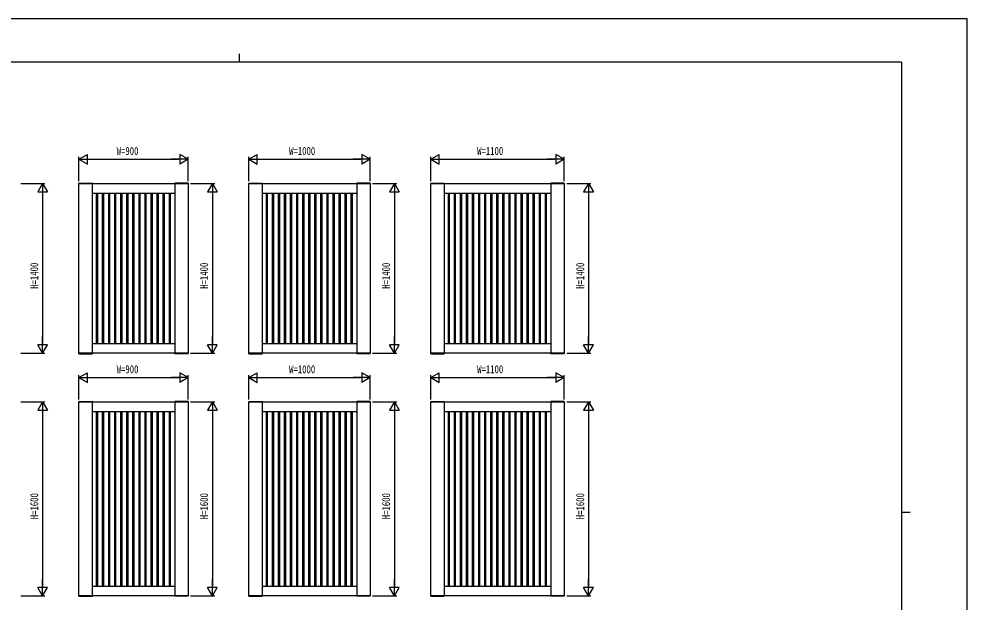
# Model space of a CAD drawing. Units: millimetres on the paper. Extents: x -297 to 297, y -210 to 210.
# Drawn here: x -93.7 to 297, y -30.4 to 210 of the extents above; entities that cross this region are included whole.
import ezdxf
from ezdxf.enums import TextEntityAlignment as Align

# ---------------------------------------------------------------- set-up
doc = ezdxf.new("R2010")
doc.units = ezdxf.units.MM
for name, color, linetype in [('0-2_YKK_A1', 4, 'Continuous'), ('0-3_YKK_D', 6, 'Continuous'), ('0-4_YKK_ZWAK', 7, 'Continuous')]:
    doc.layers.add(name, color=color, linetype=linetype)
doc.styles.add('ＭＳ ゴシック', font='')
doc.styles.get('ＭＳ ゴシック').set_extended_font_data('MS Gothic')

msp = doc.modelspace()

# ---------------------------------------------------------------- linework, layer by layer
at = {"layer": '0-2_YKK_A1'}
for p, q in [((-69.017, 142.278), (-69.024, 142.15)), ((-69.024, 142.15), (-63.474, 142.15)), ((-68.967, 142.325), (-63.53, 142.325)), ((-63.499, 142.15), (-63.499, 72.15)), ((-63.48, 142.278), (-63.474, 142.15)), ((-29.517, 142.278), (-29.524, 142.15)), ((-23.974, 142.15), (-29.524, 142.15)), ((-29.499, 142.15), (-29.499, 72.15)), ((-24.03, 142.325), (-29.467, 142.325)), ((-23.98, 142.278), (-23.974, 142.15)), ((0.983, 142.278), (0.976, 142.15)), ((0.976, 142.15), (6.526, 142.15)), ((1.033, 142.325), (6.47, 142.325)), ((6.501, 142.15), (6.501, 72.15)), ((6.52, 142.278), (6.526, 142.15)), ((45.483, 142.278), (45.476, 142.15)), ((51.026, 142.15), (45.476, 142.15)), ((45.501, 142.15), (45.501, 72.15)), ((50.97, 142.325), (45.533, 142.325)), ((51.02, 142.278), (51.026, 142.15)), ((75.983, 142.278), (75.976, 142.15)), ((75.976, 142.15), (81.526, 142.15)), ((76.033, 142.325), (81.47, 142.325)), ((81.501, 142.15), (81.501, 72.15)), ((81.52, 142.278), (81.526, 142.15)), ((125.483, 142.278), (125.476, 142.15)), ((131.026, 142.15), (125.476, 142.15)), ((125.501, 142.15), (125.501, 72.15)), ((130.97, 142.325), (125.533, 142.325)), ((131.02, 142.278), (131.026, 142.15)), ((-63.499, 138.15), (-29.499, 138.15)), ((-61.749, 76.15), (-61.749, 138.15)), ((-61.249, 76.15), (-61.249, 138.15)), ((-59.249, 76.15), (-59.249, 138.15)), ((-58.749, 76.15), (-58.749, 138.15)), ((-56.749, 76.15), (-56.749, 138.15)), ((-56.249, 76.15), (-56.249, 138.15)), ((-54.249, 76.15), (-54.249, 138.15)), ((-53.749, 76.15), (-53.749, 138.15)), ((-51.749, 76.15), (-51.749, 138.15)), ((-51.249, 76.15), (-51.249, 138.15)), ((-49.249, 76.15), (-49.249, 138.15)), ((-48.749, 76.15), (-48.749, 138.15)), ((-46.749, 76.15), (-46.749, 138.15)), ((-46.249, 76.15), (-46.249, 138.15)), ((-44.249, 76.15), (-44.249, 138.15)), ((-43.749, 76.15), (-43.749, 138.15)), ((-41.749, 76.15), (-41.749, 138.15)), ((-41.249, 76.15), (-41.249, 138.15)), ((-39.249, 76.15), (-39.249, 138.15)), ((-38.749, 76.15), (-38.749, 138.15)), ((-36.749, 76.15), (-36.749, 138.15)), ((-36.249, 76.15), (-36.249, 138.15)), ((-34.249, 76.15), (-34.249, 138.15)), ((-33.749, 76.15), (-33.749, 138.15)), ((-31.749, 76.15), (-31.749, 138.15)), ((-31.249, 76.15), (-31.249, 138.15)), ((6.501, 138.15), (45.501, 138.15)), ((8.251, 76.15), (8.251, 138.15)), ((8.751, 76.15), (8.751, 138.15)), ((10.751, 76.15), (10.751, 138.15)), ((11.251, 76.15), (11.251, 138.15)), ((13.251, 76.15), (13.251, 138.15)), ((13.751, 76.15), (13.751, 138.15)), ((15.751, 76.15), (15.751, 138.15)), ((16.251, 76.15), (16.251, 138.15)), ((18.251, 76.15), (18.251, 138.15)), ((18.751, 76.15), (18.751, 138.15)), ((20.751, 76.15), (20.751, 138.15)), ((21.251, 76.15), (21.251, 138.15)), ((23.251, 76.15), (23.251, 138.15)), ((23.751, 76.15), (23.751, 138.15)), ((25.751, 76.15), (25.751, 138.15)), ((26.251, 76.15), (26.251, 138.15)), ((28.251, 76.15), (28.251, 138.15)), ((28.751, 76.15), (28.751, 138.15)), ((30.751, 76.15), (30.751, 138.15)), ((31.251, 76.15), (31.251, 138.15)), ((33.251, 76.15), (33.251, 138.15)), ((33.751, 76.15), (33.751, 138.15)), ((35.751, 76.15), (35.751, 138.15)), ((36.251, 76.15), (36.251, 138.15)), ((38.251, 76.15), (38.251, 138.15)), ((38.751, 76.15), (38.751, 138.15)), ((40.751, 76.15), (40.751, 138.15)), ((41.251, 76.15), (41.251, 138.15)), ((43.251, 76.15), (43.251, 138.15)), ((43.751, 76.15), (43.751, 138.15)), ((81.501, 138.15), (125.501, 138.15)), ((83.251, 76.15), (83.251, 138.15)), ((83.751, 76.15), (83.751, 138.15)), ((85.751, 76.15), (85.751, 138.15)), ((86.251, 76.15), (86.251, 138.15)), ((88.251, 76.15), (88.251, 138.15)), ((88.751, 76.15), (88.751, 138.15)), ((90.751, 76.15), (90.751, 138.15)), ((91.251, 76.15), (91.251, 138.15)), ((93.251, 76.15), (93.251, 138.15)), ((93.751, 76.15), (93.751, 138.15)), ((95.751, 76.15), (95.751, 138.15)), ((96.251, 76.15), (96.251, 138.15)), ((98.251, 76.15), (98.251, 138.15)), ((98.751, 76.15), (98.751, 138.15)), ((100.751, 76.15), (100.751, 138.15)), ((101.251, 76.15), (101.251, 138.15)), ((103.251, 76.15), (103.251, 138.15)), ((103.751, 76.15), (103.751, 138.15)), ((105.751, 76.15), (105.751, 138.15)), ((106.251, 76.15), (106.251, 138.15)), ((108.251, 76.15), (108.251, 138.15)), ((108.751, 76.15), (108.751, 138.15)), ((110.751, 76.15), (110.751, 138.15)), ((111.251, 76.15), (111.251, 138.15)), ((113.251, 76.15), (113.251, 138.15)), ((113.751, 76.15), (113.751, 138.15)), ((115.751, 76.15), (115.751, 138.15)), ((116.251, 76.15), (116.251, 138.15)), ((118.251, 76.15), (118.251, 138.15)), ((118.751, 76.15), (118.751, 138.15)), ((120.751, 76.15), (120.751, 138.15)), ((121.251, 76.15), (121.251, 138.15)), ((123.251, 76.15), (123.251, 138.15)), ((123.751, 76.15), (123.751, 138.15)), ((-63.499, 76.15), (-29.499, 76.15)), ((6.501, 76.15), (45.501, 76.15)), ((81.501, 76.15), (125.501, 76.15)), ((-69.024, 72.15), (-63.474, 72.15)), ((-69.017, 72.022), (-69.024, 72.15)), ((-68.967, 71.975), (-63.53, 71.975)), ((-63.48, 72.022), (-63.474, 72.15)), ((-23.974, 72.15), (-29.524, 72.15)), ((-29.517, 72.022), (-29.524, 72.15)), ((-24.03, 71.975), (-29.467, 71.975)), ((-23.98, 72.022), (-23.974, 72.15)), ((0.976, 72.15), (6.526, 72.15)), ((0.983, 72.022), (0.976, 72.15)), ((1.033, 71.975), (6.47, 71.975)), ((6.52, 72.022), (6.526, 72.15)), ((51.026, 72.15), (45.476, 72.15)), ((45.483, 72.022), (45.476, 72.15)), ((50.97, 71.975), (45.533, 71.975)), ((51.02, 72.022), (51.026, 72.15)), ((75.976, 72.15), (81.526, 72.15)), ((75.983, 72.022), (75.976, 72.15)), ((76.033, 71.975), (81.47, 71.975)), ((81.52, 72.022), (81.526, 72.15)), ((131.026, 72.15), (125.476, 72.15)), ((125.483, 72.022), (125.476, 72.15)), ((130.97, 71.975), (125.533, 71.975)), ((131.02, 72.022), (131.026, 72.15)), ((-69.017, 52.278), (-69.024, 52.15)), ((-69.024, 52.15), (-63.474, 52.15)), ((-68.967, 52.325), (-63.53, 52.325)), ((-63.499, 52.15), (-63.499, -27.85)), ((-63.48, 52.278), (-63.474, 52.15)), ((-29.517, 52.278), (-29.524, 52.15)), ((-23.974, 52.15), (-29.524, 52.15)), ((-29.499, 52.15), (-29.499, -27.85)), ((-24.03, 52.325), (-29.467, 52.325)), ((-23.98, 52.278), (-23.974, 52.15)), ((0.983, 52.278), (0.976, 52.15)), ((0.976, 52.15), (6.526, 52.15)), ((1.033, 52.325), (6.47, 52.325)), ((6.501, 52.15), (6.501, -27.85)), ((6.52, 52.278), (6.526, 52.15)), ((45.483, 52.278), (45.476, 52.15)), ((51.026, 52.15), (45.476, 52.15)), ((45.501, 52.15), (45.501, -27.85)), ((50.97, 52.325), (45.533, 52.325)), ((51.02, 52.278), (51.026, 52.15)), ((75.983, 52.278), (75.976, 52.15)), ((75.976, 52.15), (81.526, 52.15)), ((76.033, 52.325), (81.47, 52.325)), ((81.501, 52.15), (81.501, -27.85)), ((81.52, 52.278), (81.526, 52.15)), ((125.483, 52.278), (125.476, 52.15)), ((131.026, 52.15), (125.476, 52.15)), ((125.501, 52.15), (125.501, -27.85)), ((130.97, 52.325), (125.533, 52.325)), ((131.02, 52.278), (131.026, 52.15)), ((-63.499, 48.15), (-29.499, 48.15)), ((-61.749, -23.85), (-61.749, 48.15)), ((-61.249, -23.85), (-61.249, 48.15)), ((-59.249, -23.85), (-59.249, 48.15)), ((-58.749, -23.85), (-58.749, 48.15)), ((-56.749, -23.85), (-56.749, 48.15)), ((-56.249, -23.85), (-56.249, 48.15)), ((-54.249, -23.85), (-54.249, 48.15)), ((-53.749, -23.85), (-53.749, 48.15)), ((-51.749, -23.85), (-51.749, 48.15)), ((-51.249, -23.85), (-51.249, 48.15)), ((-49.249, -23.85), (-49.249, 48.15)), ((-48.749, -23.85), (-48.749, 48.15)), ((-46.749, -23.85), (-46.749, 48.15)), ((-46.249, -23.85), (-46.249, 48.15)), ((-44.249, -23.85), (-44.249, 48.15)), ((-43.749, -23.85), (-43.749, 48.15)), ((-41.749, -23.85), (-41.749, 48.15)), ((-41.249, -23.85), (-41.249, 48.15)), ((-39.249, -23.85), (-39.249, 48.15)), ((-38.749, -23.85), (-38.749, 48.15)), ((-36.749, -23.85), (-36.749, 48.15)), ((-36.249, -23.85), (-36.249, 48.15)), ((-34.249, -23.85), (-34.249, 48.15)), ((-33.749, -23.85), (-33.749, 48.15)), ((-31.749, -23.85), (-31.749, 48.15)), ((-31.249, -23.85), (-31.249, 48.15)), ((6.501, 48.15), (45.501, 48.15)), ((8.251, -23.85), (8.251, 48.15)), ((8.751, -23.85), (8.751, 48.15)), ((10.751, -23.85), (10.751, 48.15)), ((11.251, -23.85), (11.251, 48.15)), ((13.251, -23.85), (13.251, 48.15)), ((13.751, -23.85), (13.751, 48.15)), ((15.751, -23.85), (15.751, 48.15)), ((16.251, -23.85), (16.251, 48.15)), ((18.251, -23.85), (18.251, 48.15)), ((18.751, -23.85), (18.751, 48.15)), ((20.751, -23.85), (20.751, 48.15)), ((21.251, -23.85), (21.251, 48.15)), ((23.251, -23.85), (23.251, 48.15)), ((23.751, -23.85), (23.751, 48.15)), ((25.751, -23.85), (25.751, 48.15)), ((26.251, -23.85), (26.251, 48.15)), ((28.251, -23.85), (28.251, 48.15)), ((28.751, -23.85), (28.751, 48.15)), ((30.751, -23.85), (30.751, 48.15)), ((31.251, -23.85), (31.251, 48.15)), ((33.251, -23.85), (33.251, 48.15)), ((33.751, -23.85), (33.751, 48.15)), ((35.751, -23.85), (35.751, 48.15)), ((36.251, -23.85), (36.251, 48.15)), ((38.251, -23.85), (38.251, 48.15)), ((38.751, -23.85), (38.751, 48.15)), ((40.751, -23.85), (40.751, 48.15)), ((41.251, -23.85), (41.251, 48.15)), ((43.251, -23.85), (43.251, 48.15)), ((43.751, -23.85), (43.751, 48.15)), ((81.501, 48.15), (125.501, 48.15)), ((83.251, -23.85), (83.251, 48.15)), ((83.751, -23.85), (83.751, 48.15)), ((85.751, -23.85), (85.751, 48.15)), ((86.251, -23.85), (86.251, 48.15)), ((88.251, -23.85), (88.251, 48.15)), ((88.751, -23.85), (88.751, 48.15)), ((90.751, -23.85), (90.751, 48.15)), ((91.251, -23.85), (91.251, 48.15)), ((93.251, -23.85), (93.251, 48.15)), ((93.751, -23.85), (93.751, 48.15)), ((95.751, -23.85), (95.751, 48.15)), ((96.251, -23.85), (96.251, 48.15)), ((98.251, -23.85), (98.251, 48.15)), ((98.751, -23.85), (98.751, 48.15)), ((100.751, -23.85), (100.751, 48.15)), ((101.251, -23.85), (101.251, 48.15)), ((103.251, -23.85), (103.251, 48.15)), ((103.751, -23.85), (103.751, 48.15)), ((105.751, -23.85), (105.751, 48.15)), ((106.251, -23.85), (106.251, 48.15)), ((108.251, -23.85), (108.251, 48.15)), ((108.751, -23.85), (108.751, 48.15)), ((110.751, -23.85), (110.751, 48.15)), ((111.251, -23.85), (111.251, 48.15)), ((113.251, -23.85), (113.251, 48.15)), ((113.751, -23.85), (113.751, 48.15)), ((115.751, -23.85), (115.751, 48.15)), ((116.251, -23.85), (116.251, 48.15)), ((118.251, -23.85), (118.251, 48.15)), ((118.751, -23.85), (118.751, 48.15)), ((120.751, -23.85), (120.751, 48.15)), ((121.251, -23.85), (121.251, 48.15)), ((123.251, -23.85), (123.251, 48.15)), ((123.751, -23.85), (123.751, 48.15)), ((-63.499, -23.85), (-29.499, -23.85)), ((6.501, -23.85), (45.501, -23.85)), ((81.501, -23.85), (125.501, -23.85)), ((-69.024, -27.85), (-63.474, -27.85)), ((-69.017, -27.978), (-69.024, -27.85)), ((-68.967, -28.025), (-63.53, -28.025)), ((-63.48, -27.978), (-63.474, -27.85)), ((-23.974, -27.85), (-29.524, -27.85)), ((-29.517, -27.978), (-29.524, -27.85)), ((-24.03, -28.025), (-29.467, -28.025)), ((-23.98, -27.978), (-23.974, -27.85)), ((0.976, -27.85), (6.526, -27.85)), ((0.983, -27.978), (0.976, -27.85)), ((1.033, -28.025), (6.47, -28.025)), ((6.52, -27.978), (6.526, -27.85)), ((51.026, -27.85), (45.476, -27.85)), ((45.483, -27.978), (45.476, -27.85)), ((50.97, -28.025), (45.533, -28.025)), ((51.02, -27.978), (51.026, -27.85)), ((75.976, -27.85), (81.526, -27.85)), ((75.983, -27.978), (75.976, -27.85)), ((76.033, -28.025), (81.47, -28.025)), ((81.52, -27.978), (81.526, -27.85)), ((131.026, -27.85), (125.476, -27.85)), ((125.483, -27.978), (125.476, -27.85)), ((130.97, -28.025), (125.533, -28.025)), ((131.02, -27.978), (131.026, -27.85))]:
    msp.add_line(p, q, dxfattribs=at)
for points in [[(-68.999, 142.15), (-23.999, 142.15), (-23.999, 72.15), (-68.999, 72.15)], [(1.001, 142.15), (51.001, 142.15), (51.001, 72.15), (1.001, 72.15)], [(76.001, 142.15), (131.001, 142.15), (131.001, 72.15), (76.001, 72.15)], [(-68.999, 52.15), (-23.999, 52.15), (-23.999, -27.85), (-68.999, -27.85)], [(1.001, 52.15), (51.001, 52.15), (51.001, -27.85), (1.001, -27.85)], [(76.001, 52.15), (131.001, 52.15), (131.001, -27.85), (76.001, -27.85)]]:
    msp.add_lwpolyline(points, close=True, dxfattribs=at)
for centre, start, end in [((-68.967, 142.275), 90, 177), ((-63.53, 142.275), 3, 90), ((-29.467, 142.275), 90, 177), ((-24.03, 142.275), 3, 90), ((1.033, 142.275), 90, 177), ((6.47, 142.275), 3, 90), ((45.533, 142.275), 90, 177), ((50.97, 142.275), 3, 90), ((76.033, 142.275), 90, 177), ((81.47, 142.275), 3, 90), ((125.533, 142.275), 90, 177), ((130.97, 142.275), 3, 90), ((-68.967, 72.025), 183, 270), ((-63.53, 72.025), 270, 357), ((-29.467, 72.025), 183, 270), ((-24.03, 72.025), 270, 357), ((1.033, 72.025), 183, 270), ((6.47, 72.025), 270, 357), ((45.533, 72.025), 183, 270), ((50.97, 72.025), 270, 357), ((76.033, 72.025), 183, 270), ((81.47, 72.025), 270, 357), ((125.533, 72.025), 183, 270), ((130.97, 72.025), 270, 357), ((-68.967, 52.275), 90, 177), ((-63.53, 52.275), 3, 90), ((-29.467, 52.275), 90, 177), ((-24.03, 52.275), 3, 90), ((1.033, 52.275), 90, 177), ((6.47, 52.275), 3, 90), ((45.533, 52.275), 90, 177), ((50.97, 52.275), 3, 90), ((76.033, 52.275), 90, 177), ((81.47, 52.275), 3, 90), ((125.533, 52.275), 90, 177), ((130.97, 52.275), 3, 90), ((-68.967, -27.975), 183, 270), ((-63.53, -27.975), 270, 357), ((-29.467, -27.975), 183, 270), ((-24.03, -27.975), 270, 357), ((1.033, -27.975), 183, 270), ((6.47, -27.975), 270, 357), ((45.533, -27.975), 183, 270), ((50.97, -27.975), 270, 357), ((76.033, -27.975), 183, 270), ((81.47, -27.975), 270, 357), ((125.533, -27.975), 183, 270), ((130.97, -27.975), 270, 357)]:
    msp.add_arc(centre, 0.05, start, end, dxfattribs=at)
at = {"layer": '0-3_YKK_D'}
for p, q in [((-68.999, 152.15), (-65.535, 154.15)), ((-68.999, 143.15), (-68.999, 153.15)), ((-65.535, 150.15), (-65.535, 154.15)), ((-23.999, 152.15), (-27.463, 154.15)), ((-27.463, 154.15), (-27.463, 150.15)), ((-23.999, 143.15), (-23.999, 153.15)), ((1.001, 152.15), (4.465, 154.15)), ((1.001, 143.15), (1.001, 153.15)), ((4.465, 150.15), (4.465, 154.15)), ((51.001, 152.15), (47.537, 154.15)), ((47.537, 154.15), (47.537, 150.15)), ((51.001, 143.15), (51.001, 153.15)), ((76.001, 152.15), (79.465, 154.15)), ((76.001, 143.15), (76.001, 153.15)), ((79.465, 150.15), (79.465, 154.15)), ((131.001, 152.15), (127.537, 154.15)), ((127.537, 154.15), (127.537, 150.15)), ((131.001, 143.15), (131.001, 153.15)), ((-68.999, 152.15), (-65.535, 150.15)), ((-68.999, 152.15), (-62.07, 152.15)), ((-64.999, 152.15), (-27.999, 152.15)), ((-23.999, 152.15), (-30.927, 152.15)), ((-23.999, 152.15), (-27.463, 150.15)), ((1.001, 152.15), (4.465, 150.15)), ((1.001, 152.15), (7.93, 152.15)), ((5.001, 152.15), (47.001, 152.15)), ((51.001, 152.15), (44.073, 152.15)), ((51.001, 152.15), (47.537, 150.15)), ((76.001, 152.15), (79.465, 150.15)), ((76.001, 152.15), (82.93, 152.15)), ((80.001, 152.15), (127.001, 152.15)), ((131.001, 152.15), (124.073, 152.15)), ((131.001, 152.15), (127.537, 150.15)), ((-92.999, 142.15), (-82.999, 142.15)), ((-83.999, 142.15), (-85.999, 138.686)), ((-83.999, 142.15), (-81.999, 138.686)), ((-83.999, 142.15), (-83.999, 135.222)), ((-22.999, 142.15), (-12.999, 142.15)), ((-13.999, 142.15), (-15.999, 138.686)), ((-13.999, 142.15), (-11.999, 138.686)), ((-13.999, 142.15), (-13.999, 135.222)), ((52.001, 142.15), (62.001, 142.15)), ((61.001, 142.15), (59.001, 138.686)), ((61.001, 142.15), (63.001, 138.686)), ((61.001, 142.15), (61.001, 135.222)), ((132.001, 142.15), (142.001, 142.15)), ((141.001, 142.15), (139.001, 138.686)), ((141.001, 142.15), (143.001, 138.686)), ((141.001, 142.15), (141.001, 135.222)), ((-85.999, 138.686), (-81.999, 138.686)), ((-83.999, 138.15), (-83.999, 76.15)), ((-15.999, 138.686), (-11.999, 138.686)), ((-13.999, 138.15), (-13.999, 76.15)), ((59.001, 138.686), (63.001, 138.686)), ((61.001, 138.15), (61.001, 76.15)), ((139.001, 138.686), (143.001, 138.686)), ((141.001, 138.15), (141.001, 76.15)), ((-83.999, 72.15), (-83.999, 79.078)), ((-13.999, 72.15), (-13.999, 79.078)), ((61.001, 72.15), (61.001, 79.078)), ((141.001, 72.15), (141.001, 79.078)), ((-83.999, 72.15), (-85.999, 75.614)), ((-81.999, 75.614), (-85.999, 75.614)), ((-83.999, 72.15), (-81.999, 75.614)), ((-13.999, 72.15), (-15.999, 75.614)), ((-11.999, 75.614), (-15.999, 75.614)), ((-13.999, 72.15), (-11.999, 75.614)), ((61.001, 72.15), (59.001, 75.614)), ((63.001, 75.614), (59.001, 75.614)), ((61.001, 72.15), (63.001, 75.614)), ((141.001, 72.15), (139.001, 75.614)), ((143.001, 75.614), (139.001, 75.614)), ((141.001, 72.15), (143.001, 75.614)), ((-92.999, 72.15), (-82.999, 72.15)), ((-22.999, 72.15), (-12.999, 72.15)), ((52.001, 72.15), (62.001, 72.15)), ((132.001, 72.15), (142.001, 72.15)), ((-68.999, 62.15), (-65.535, 64.15)), ((-68.999, 53.15), (-68.999, 63.15)), ((-65.535, 60.15), (-65.535, 64.15)), ((-23.999, 62.15), (-27.463, 64.15)), ((-27.463, 64.15), (-27.463, 60.15)), ((-23.999, 53.15), (-23.999, 63.15)), ((1.001, 62.15), (4.465, 64.15)), ((1.001, 53.15), (1.001, 63.15)), ((4.465, 60.15), (4.465, 64.15)), ((51.001, 62.15), (47.537, 64.15)), ((47.537, 64.15), (47.537, 60.15)), ((51.001, 53.15), (51.001, 63.15)), ((76.001, 62.15), (79.465, 64.15)), ((76.001, 53.15), (76.001, 63.15)), ((79.465, 60.15), (79.465, 64.15)), ((131.001, 62.15), (127.537, 64.15)), ((127.537, 64.15), (127.537, 60.15)), ((131.001, 53.15), (131.001, 63.15)), ((-68.999, 62.15), (-65.535, 60.15)), ((-68.999, 62.15), (-62.07, 62.15)), ((-64.999, 62.15), (-27.999, 62.15)), ((-23.999, 62.15), (-30.927, 62.15)), ((-23.999, 62.15), (-27.463, 60.15)), ((1.001, 62.15), (4.465, 60.15)), ((1.001, 62.15), (7.93, 62.15)), ((5.001, 62.15), (47.001, 62.15)), ((51.001, 62.15), (44.073, 62.15)), ((51.001, 62.15), (47.537, 60.15)), ((76.001, 62.15), (79.465, 60.15)), ((76.001, 62.15), (82.93, 62.15)), ((80.001, 62.15), (127.001, 62.15)), ((131.001, 62.15), (124.073, 62.15)), ((131.001, 62.15), (127.537, 60.15)), ((-92.999, 52.15), (-82.999, 52.15)), ((-83.999, 52.15), (-85.999, 48.686)), ((-83.999, 52.15), (-81.999, 48.686)), ((-83.999, 52.15), (-83.999, 45.222)), ((-22.999, 52.15), (-12.999, 52.15)), ((-13.999, 52.15), (-15.999, 48.686)), ((-13.999, 52.15), (-11.999, 48.686)), ((-13.999, 52.15), (-13.999, 45.222)), ((52.001, 52.15), (62.001, 52.15)), ((61.001, 52.15), (59.001, 48.686)), ((61.001, 52.15), (63.001, 48.686)), ((61.001, 52.15), (61.001, 45.222)), ((132.001, 52.15), (142.001, 52.15)), ((141.001, 52.15), (139.001, 48.686)), ((141.001, 52.15), (143.001, 48.686)), ((141.001, 52.15), (141.001, 45.222)), ((-85.999, 48.686), (-81.999, 48.686)), ((-83.999, 48.15), (-83.999, -23.85)), ((-15.999, 48.686), (-11.999, 48.686)), ((-13.999, 48.15), (-13.999, -23.85)), ((59.001, 48.686), (63.001, 48.686)), ((61.001, 48.15), (61.001, -23.85)), ((139.001, 48.686), (143.001, 48.686)), ((141.001, 48.15), (141.001, -23.85)), ((-83.999, -27.85), (-83.999, -20.922)), ((-13.999, -27.85), (-13.999, -20.922)), ((61.001, -27.85), (61.001, -20.922)), ((141.001, -27.85), (141.001, -20.922)), ((-83.999, -27.85), (-85.999, -24.386)), ((-81.999, -24.386), (-85.999, -24.386)), ((-83.999, -27.85), (-81.999, -24.386)), ((-13.999, -27.85), (-15.999, -24.386)), ((-11.999, -24.386), (-15.999, -24.386)), ((-13.999, -27.85), (-11.999, -24.386)), ((61.001, -27.85), (59.001, -24.386)), ((63.001, -24.386), (59.001, -24.386)), ((61.001, -27.85), (63.001, -24.386)), ((141.001, -27.85), (139.001, -24.386)), ((143.001, -24.386), (139.001, -24.386)), ((141.001, -27.85), (143.001, -24.386)), ((-92.999, -27.85), (-82.999, -27.85)), ((-22.999, -27.85), (-12.999, -27.85)), ((52.001, -27.85), (62.001, -27.85)), ((132.001, -27.85), (142.001, -27.85))]:
    msp.add_line(p, q, dxfattribs=at)
at = {"layer": '0-4_YKK_ZWAK'}
for p, q in [((-2.999, 195.65), (-2.999, 192.15)), ((270.001, 192.15), (-275.999, 192.15)), ((270.001, 192.15), (270.001, -178.85)), ((270.001, 6.65), (273.501, 6.65))]:
    msp.add_line(p, q, dxfattribs=at)
msp.add_lwpolyline([(-297, -210), (297, -210), (297, 210), (-297, 210)], close=True, dxfattribs=at)

# ---------------------------------------------------------------- texts
at = {"layer": '0-3_YKK_D', "style": 'ＭＳ ゴシック', "width": 0.8}
for s, p in [('W=900', (-53.459, 152.95)), ('W=1000', (17.601, 152.95)), ('W=1100', (95.101, 152.95)), ('W=900', (-53.459, 62.95)), ('W=1000', (17.601, 62.95)), ('W=1100', (95.101, 62.95))]:
    msp.add_text(s, height=3.299, dxfattribs=at).set_placement(p, align=Align.BOTTOM_LEFT)
for s, p in [('H=1400', (-84.799, 98.75)), ('H=1400', (-14.799, 98.75)), ('H=1400', (60.201, 98.75)), ('H=1400', (140.201, 98.75)), ('H=1600', (-84.799, 3.75)), ('H=1600', (-14.799, 3.75)), ('H=1600', (60.201, 3.75)), ('H=1600', (140.201, 3.75))]:
    msp.add_text(s, height=3.299, rotation=90, dxfattribs=at).set_placement(p, align=Align.BOTTOM_LEFT)

doc.saveas('drawing.dxf')
